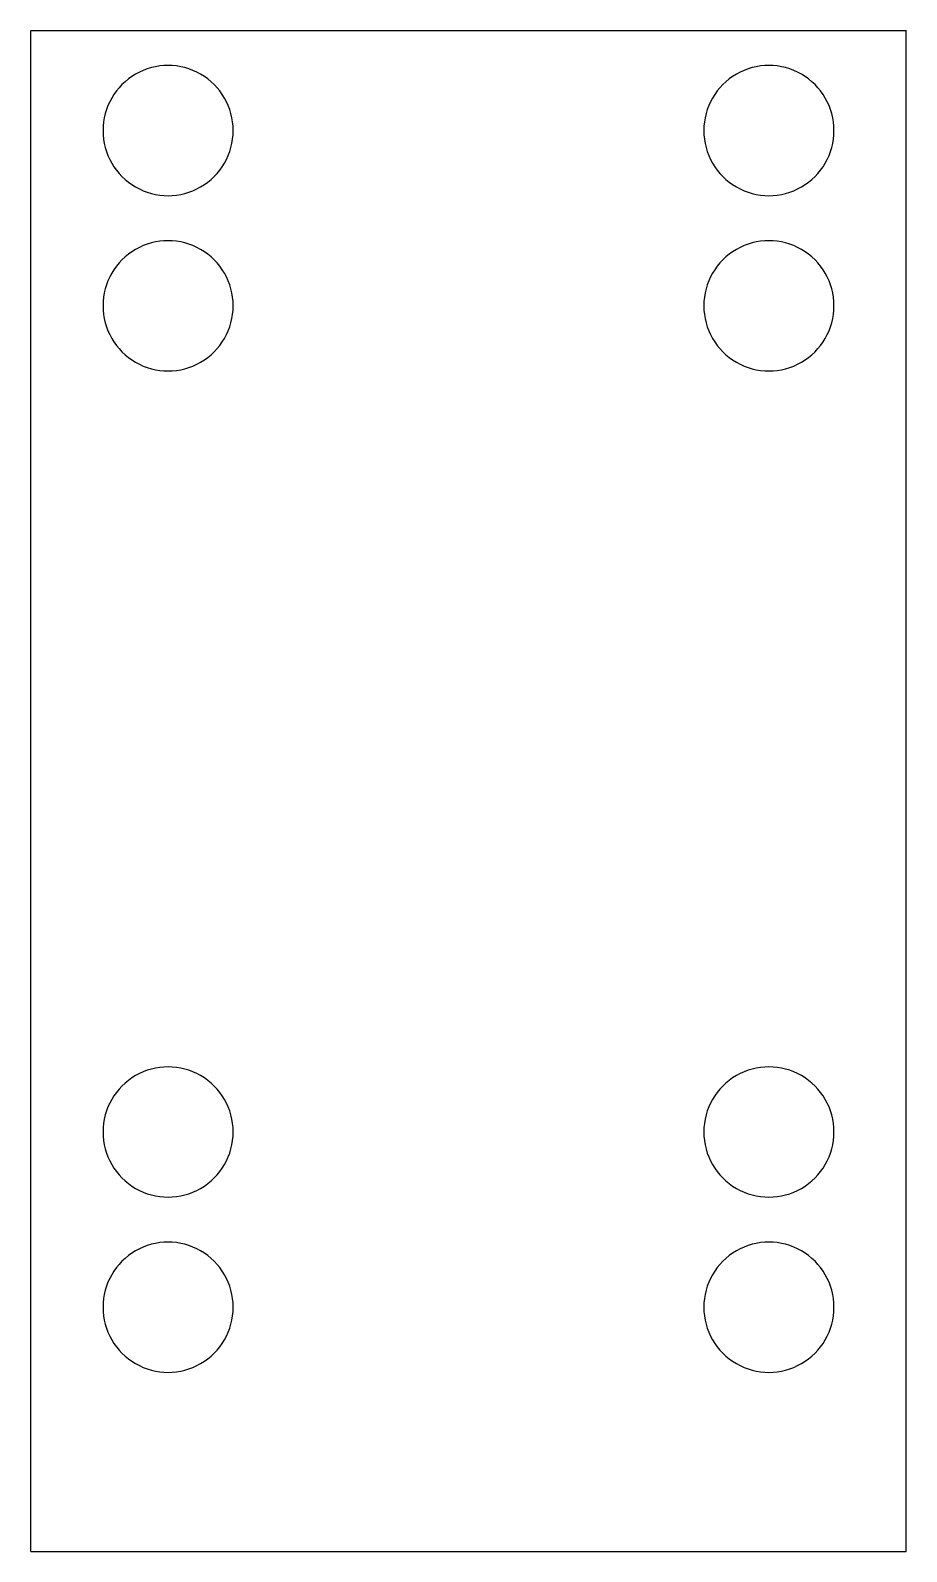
# Model space of a CAD drawing. Extents: x -50 to 50, y 197 to 369.
import ezdxf

# ---------------------------------------------------------------- set-up
doc = ezdxf.new("R2010")
doc.units = 0
doc.layers.get('0').update_dxf_attribs({"linetype": 'CONTINUOUS'})

msp = doc.modelspace()

# ---------------------------------------------------------------- linework, layer by layer
at = {"color": 7}
for points in [[(-49.606299, 369.377858), (49.606299, 369.377858)], [(-49.558983, 197.143999), (-49.558983, 369.330544)], [(49.558983, 197.143999), (49.558983, 369.330544)], [(-49.558983, 197.143999), (49.558983, 197.143999)]]:
    msp.add_lwpolyline(points, dxfattribs=at)
for points in [[(-26.645669, 358.039274)], [(41.385827, 358.039274)], [(-26.645669, 338.196755)], [(41.385827, 338.196755)], [(-26.645669, 244.653448)], [(41.385827, 244.653448)], [(-26.645669, 224.810928)], [(41.385827, 224.810928)]]:
    msp.add_lwpolyline(points, close=True, dxfattribs=at)
for points in [[(-30.33003, 364.423909), (-32.610685, 365.740969), (-35.420811, 365.740969), (-37.701466, 364.423909)], [(37.701466, 364.423909), (35.420811, 365.740969), (32.610685, 365.740969), (30.33003, 364.423909)], [(-37.701466, 364.423909), (-39.982121, 363.106849), (-41.386667, 360.67291), (-41.385827, 358.039274)], [(-26.645669, 358.039274), (-26.644829, 360.67291), (-28.049374, 363.106849), (-30.33003, 364.423909)], [(30.33003, 364.423909), (28.049374, 363.106849), (26.644829, 360.67291), (26.645669, 358.039274)], [(41.385827, 358.039274), (41.386667, 360.67291), (39.982121, 363.106849), (37.701466, 364.423909)], [(-41.385827, 358.039274), (-41.386667, 355.405639), (-39.982121, 352.9717), (-37.701466, 351.654639)], [(-30.33003, 351.654639), (-28.049374, 352.9717), (-26.644829, 355.405639), (-26.645669, 358.039274)], [(26.645669, 358.039274), (26.644829, 355.405639), (28.049374, 352.9717), (30.33003, 351.654639)], [(37.701466, 351.654639), (39.982121, 352.9717), (41.386667, 355.405639), (41.385827, 358.039274)], [(-37.701466, 351.654639), (-35.420811, 350.337579), (-32.610685, 350.337579), (-30.33003, 351.654639)], [(30.33003, 351.654639), (32.610685, 350.337579), (35.420811, 350.337579), (37.701466, 351.654639)], [(-37.701466, 344.58139), (-39.982121, 343.26433), (-41.386667, 340.830391), (-41.385827, 338.196755)], [(-30.33003, 344.58139), (-32.610685, 345.89845), (-35.420811, 345.89845), (-37.701466, 344.58139)], [(-26.645669, 338.196755), (-26.644829, 340.830391), (-28.049374, 343.26433), (-30.33003, 344.58139)], [(30.33003, 344.58139), (28.049374, 343.26433), (26.644829, 340.830391), (26.645669, 338.196755)], [(37.701466, 344.58139), (35.420811, 345.89845), (32.610685, 345.89845), (30.33003, 344.58139)], [(41.385827, 338.196755), (41.386667, 340.830391), (39.982121, 343.26433), (37.701466, 344.58139)], [(-41.385827, 338.196755), (-41.386667, 335.56312), (-39.982121, 333.129181), (-37.701466, 331.81212)], [(-30.33003, 331.81212), (-28.049374, 333.129181), (-26.644829, 335.56312), (-26.645669, 338.196755)], [(26.645669, 338.196755), (26.644829, 335.56312), (28.049374, 333.129181), (30.33003, 331.81212)], [(37.701466, 331.81212), (39.982121, 333.129181), (41.386667, 335.56312), (41.385827, 338.196755)], [(-37.701466, 331.81212), (-35.420811, 330.49506), (-32.610685, 330.49506), (-30.33003, 331.81212)], [(30.33003, 331.81212), (32.610685, 330.49506), (35.420811, 330.49506), (37.701466, 331.81212)], [(-30.33003, 251.038083), (-32.610685, 252.355143), (-35.420811, 252.355143), (-37.701466, 251.038083)], [(37.701466, 251.038083), (35.420811, 252.355143), (32.610685, 252.355143), (30.33003, 251.038083)], [(-37.701466, 251.038083), (-39.982121, 249.721022), (-41.386667, 247.287083), (-41.385827, 244.653448)], [(-26.645669, 244.653448), (-26.644829, 247.287083), (-28.049374, 249.721022), (-30.33003, 251.038083)], [(30.33003, 251.038083), (28.049374, 249.721022), (26.644829, 247.287083), (26.645669, 244.653448)], [(41.385827, 244.653448), (41.386667, 247.287083), (39.982121, 249.721022), (37.701466, 251.038083)], [(-41.385827, 244.653448), (-41.386667, 242.019812), (-39.982121, 239.585873), (-37.701466, 238.268813)], [(-30.33003, 238.268813), (-28.049374, 239.585873), (-26.644829, 242.019812), (-26.645669, 244.653448)], [(26.645669, 244.653448), (26.644829, 242.019812), (28.049374, 239.585873), (30.33003, 238.268813)], [(37.701466, 238.268813), (39.982121, 239.585873), (41.386667, 242.019812), (41.385827, 244.653448)], [(-37.701466, 238.268813), (-35.420811, 236.951753), (-32.610685, 236.951753), (-30.33003, 238.268813)], [(30.33003, 238.268813), (32.610685, 236.951753), (35.420811, 236.951753), (37.701466, 238.268813)], [(-37.701466, 231.195563), (-39.982121, 229.878503), (-41.386667, 227.444563), (-41.385827, 224.810928)], [(-30.33003, 231.195563), (-32.610685, 232.512623), (-35.420811, 232.512623), (-37.701466, 231.195563)], [(-26.645669, 224.810928), (-26.644829, 227.444563), (-28.049374, 229.878503), (-30.33003, 231.195563)], [(30.33003, 231.195563), (28.049374, 229.878503), (26.644829, 227.444563), (26.645669, 224.810928)], [(37.701466, 231.195563), (35.420811, 232.512623), (32.610685, 232.512623), (30.33003, 231.195563)], [(41.385827, 224.810928), (41.386667, 227.444563), (39.982121, 229.878503), (37.701466, 231.195563)], [(-41.385827, 224.810928), (-41.386667, 222.177293), (-39.982121, 219.743354), (-37.701466, 218.426293)], [(-30.33003, 218.426293), (-28.049374, 219.743354), (-26.644829, 222.177293), (-26.645669, 224.810928)], [(26.645669, 224.810928), (26.644829, 222.177293), (28.049374, 219.743354), (30.33003, 218.426293)], [(37.701466, 218.426293), (39.982121, 219.743354), (41.386667, 222.177293), (41.385827, 224.810928)], [(-37.701466, 218.426293), (-35.420811, 217.109233), (-32.610685, 217.109233), (-30.33003, 218.426293)], [(30.33003, 218.426293), (32.610685, 217.109233), (35.420811, 217.109233), (37.701466, 218.426293)]]:
    msp.add_open_spline(points, degree=3, dxfattribs=at)

doc.saveas('drawing.dxf')
